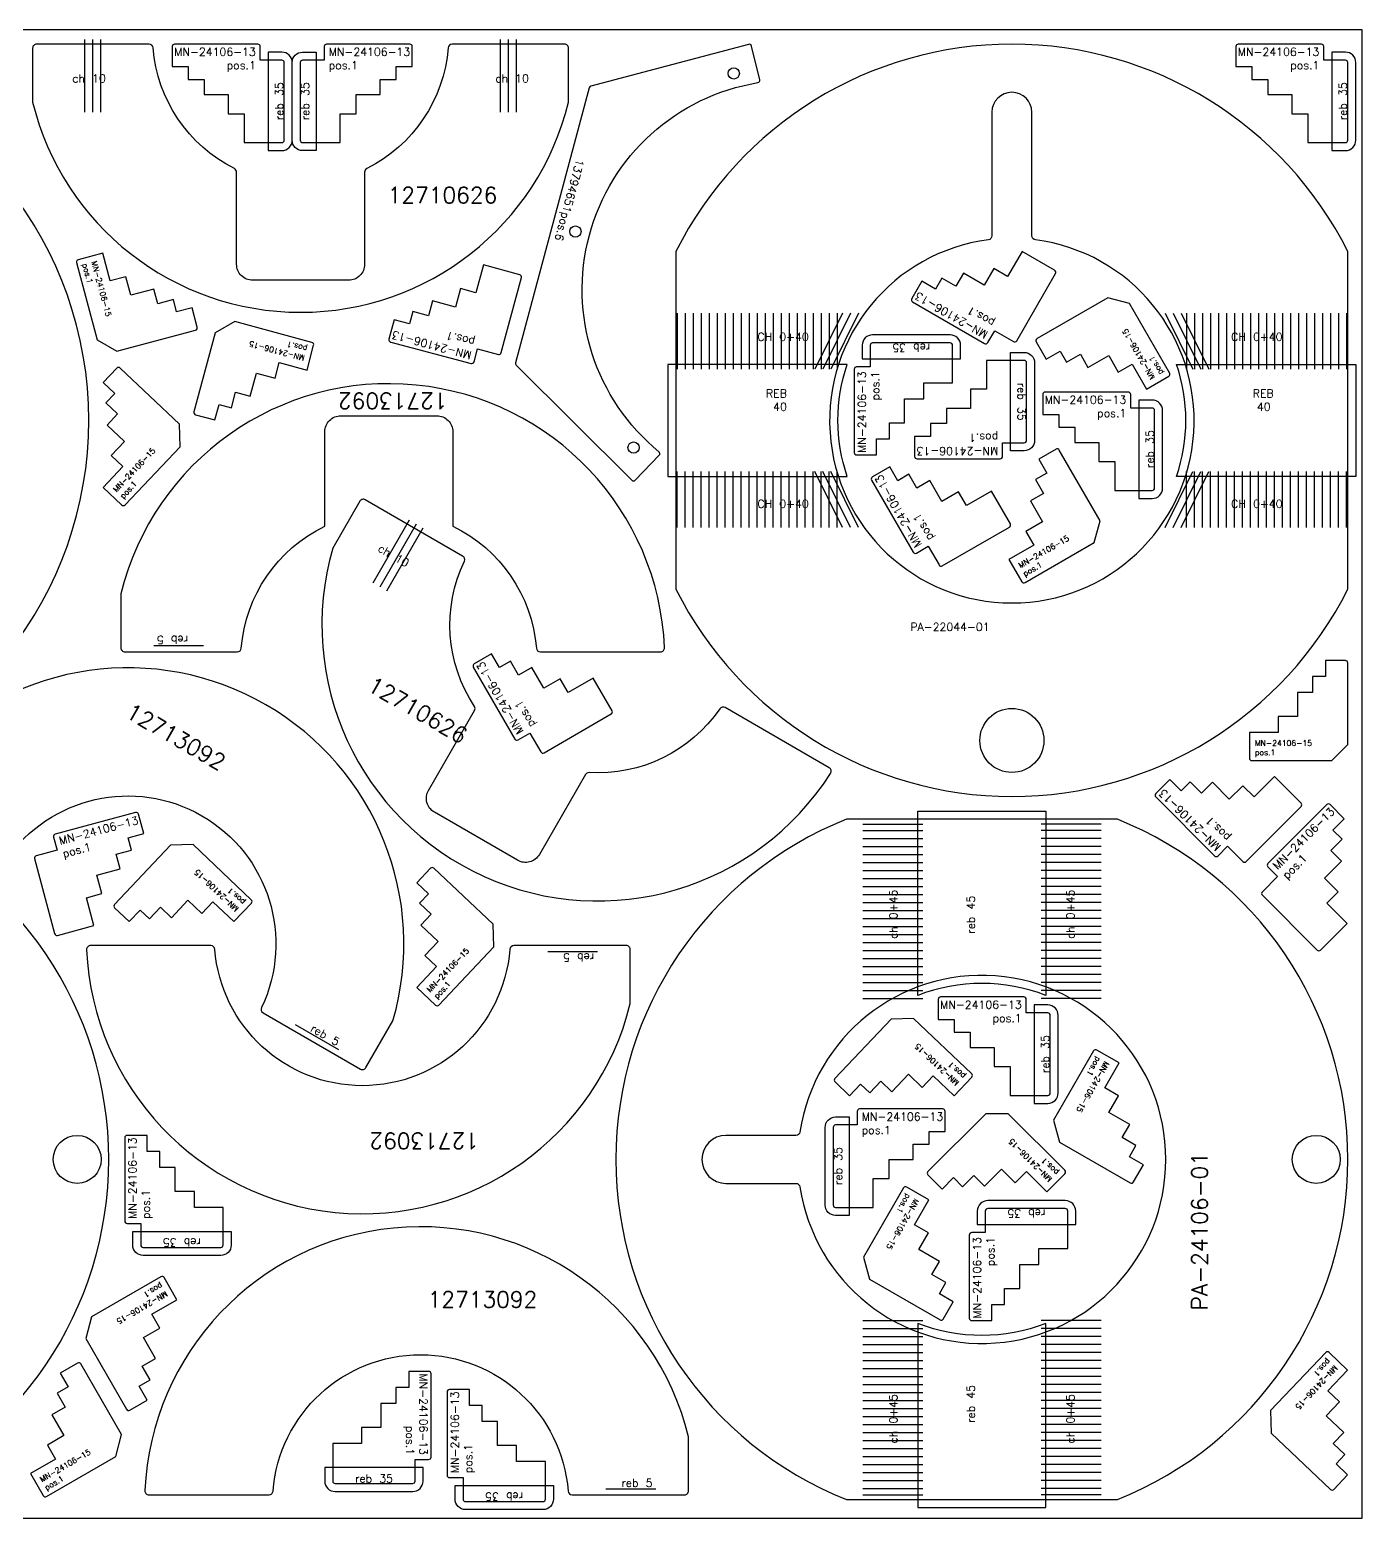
# Model space of a CAD drawing. Header units: millimetres. Extents: x 10500 to 13000, y -105 to 1860.
# Drawn here: x 11334 to 13000, y 0 to 1860 of the extents above; entities that cross this region are included whole.
import ezdxf

# ---------------------------------------------------------------- set-up
doc = ezdxf.new("R2010")
doc.units = ezdxf.units.MM
for name, color, linetype in [('12710626', 7, 'Continuous'), ('13794651', 7, 'Continuous'), ('Chanfro', 7, 'Continuous'), ('Des.', 7, 'Continuous'), ('Mn-24106-13', 7, 'Continuous'), ('MN-24106-15', 7, 'Continuous'), ('PA-22044-01', 7, 'Continuous'), ('PA-24106-01', 7, 'Continuous'), ('Rebaixo', 7, 'Continuous'), ('sheet', 24, 'Continuous'), ('Texto', 7, 'Continuous')]:
    doc.layers.add(name, color=color, linetype=linetype)
doc.styles.get("Standard").update_dxf_attribs({"font": 'txt.shx'})

msp = doc.modelspace()

# ---------------------------------------------------------------- linework, layer by layer
at = {"layer": '12710626', "color": 2}
for points in [[(12007.8, 1769.5), (12007.8, 1837, 0.414214), (12002.8, 1842), (11862.2, 1842, 0.391251), (11857.2, 1837.4, -0.262797), (11755.6, 1686.5, 0.284032), (11752.8, 1682.1), (11752.8, 1567, -0.414214), (11732.8, 1547), (11612.8, 1547, -0.414214), (11592.8, 1567), (11592.8, 1682.1, 0.284032), (11590, 1686.5, -0.262797), (11488.4, 1837.4, 0.391251), (11483.4, 1842), (11342.8, 1842, 0.414214), (11337.8, 1837), (11337.8, 1769.5, 0.783695)], [(11832.7, 909.5), (11890.2, 1009.2, 0.284032), (11890.1, 1014.5, -0.262797), (11877.5, 1195.9, 0.391251), (11875.4, 1202.4), (11753.7, 1272.7, 0.414214), (11746.9, 1270.9), (11713.1, 1212.4, 0.866553), (12335.3, 930.8, 0.427199), (12333.6, 937.9), (12203.5, 1013, 0.391251), (12196.9, 1011.5, -0.262797), (12033.4, 931.7, 0.284032), (12028.8, 929.2), (11971.3, 829.5, -0.414214), (11943.9, 822.2), (11840, 882.2, -0.414214)]]:
    msp.add_lwpolyline(points, format="xyb", close=True, dxfattribs=at)
at = {"layer": '13794651', "color": 2}
msp.add_lwpolyline([(12232.7, 1841.8), (12035.6, 1789.5, 0.268506), (12033.4, 1787.3), (11941.4, 1443.9, 0.268506), (11942.2, 1441), (12086.7, 1297.1, 0.418745), (12091, 1297.1), (12121.1, 1328.3, 0.438316), (12120.8, 1332.7, -0.645425), (12244.4, 1793.9, 0.438316), (12246.8, 1797.6), (12236.4, 1839.7, 0.418745)], format="xyb", close=True, dxfattribs=at)
for centre in [(12214.3, 1805.4), (12016.4, 1607.9), (12089, 1337.9)]:
    msp.add_circle(centre, 7, dxfattribs=at)
at = {"layer": 'Chanfro', "color": 2}
for p, q in [((11403.1, 1757), (11403.1, 1848)), ((11413.1, 1757), (11413.1, 1848)), ((11423.1, 1757), (11423.1, 1848)), ((11922.5, 1757), (11922.5, 1848)), ((11932.5, 1757), (11932.5, 1848)), ((11942.5, 1757), (11942.5, 1848)), ((11763.4, 1168.9), (11808.9, 1247.7)), ((11772.1, 1163.9), (11817.6, 1242.7)), ((11780.7, 1158.9), (11826.2, 1237.7))]:
    msp.add_line(p, q, dxfattribs=at)
at = {"layer": 'Chanfro', "color": 1}
for p, q in [((12143.7, 1505.9), (12143.7, 1435.9)), ((12153.7, 1505.9), (12153.7, 1435.9)), ((12163.7, 1505.9), (12163.7, 1435.9)), ((12173.7, 1505.9), (12173.7, 1435.9)), ((12183.7, 1505.9), (12183.7, 1435.9)), ((12193.7, 1505.9), (12193.7, 1435.9)), ((12203.7, 1505.9), (12203.7, 1435.9)), ((12213.7, 1505.9), (12213.7, 1435.9)), ((12223.7, 1505.9), (12223.7, 1435.9)), ((12233.7, 1505.9), (12233.7, 1435.9)), ((12243.7, 1505.9), (12243.7, 1435.9)), ((12253.7, 1505.9), (12253.7, 1435.9)), ((12263.7, 1505.9), (12263.7, 1435.9)), ((12273.7, 1505.9), (12273.7, 1435.9)), ((12283.7, 1505.9), (12283.7, 1435.9)), ((12293.7, 1505.9), (12293.7, 1435.9)), ((12303.7, 1505.9), (12303.7, 1435.9)), ((12313.7, 1505.9), (12313.7, 1435.9)), ((12350.2, 1505.9), (12315.8, 1435.9)), ((12323.7, 1505.9), (12323.7, 1435.9)), ((12360.2, 1505.9), (12325.8, 1435.9)), ((12333.7, 1505.9), (12333.7, 1435.9)), ((12370.2, 1505.9), (12335.8, 1435.9)), ((12343.7, 1505.9), (12343.7, 1435.9)), ((12753.8, 1505.9), (12788.2, 1435.9)), ((12763.8, 1505.9), (12798.2, 1435.9)), ((12773.8, 1505.9), (12808.2, 1435.9)), ((12780.3, 1505.9), (12780.3, 1435.9)), ((12790.3, 1505.9), (12790.3, 1435.9)), ((12800.3, 1505.9), (12800.3, 1435.9)), ((12810.3, 1505.9), (12810.3, 1435.9)), ((12820.3, 1505.9), (12820.3, 1435.9)), ((12830.3, 1505.9), (12830.3, 1435.9)), ((12840.3, 1505.9), (12840.3, 1435.9)), ((12850.3, 1505.9), (12850.3, 1435.9)), ((12860.3, 1505.9), (12860.3, 1435.9)), ((12870.3, 1505.9), (12870.3, 1435.9)), ((12880.3, 1505.9), (12880.3, 1435.9)), ((12890.3, 1505.9), (12890.3, 1435.9)), ((12900.3, 1505.9), (12900.3, 1435.9)), ((12910.3, 1505.9), (12910.3, 1435.9)), ((12920.3, 1505.9), (12920.3, 1435.9)), ((12930.3, 1505.9), (12930.3, 1435.9)), ((12940.3, 1505.9), (12940.3, 1435.9)), ((12950.3, 1505.9), (12950.3, 1435.9)), ((12960.3, 1505.9), (12960.3, 1435.9)), ((12970.3, 1505.9), (12970.3, 1435.9)), ((12980.3, 1505.9), (12980.3, 1435.9)), ((12143.7, 1237.9), (12143.7, 1307.9)), ((12153.7, 1237.9), (12153.7, 1307.9)), ((12163.7, 1237.9), (12163.7, 1307.9)), ((12173.7, 1237.9), (12173.7, 1307.9)), ((12183.7, 1237.9), (12183.7, 1307.9)), ((12193.7, 1237.9), (12193.7, 1307.9)), ((12203.7, 1237.9), (12203.7, 1307.9)), ((12213.7, 1237.9), (12213.7, 1307.9)), ((12223.7, 1237.9), (12223.7, 1307.9)), ((12233.7, 1237.9), (12233.7, 1307.9)), ((12243.7, 1237.9), (12243.7, 1307.9)), ((12253.7, 1237.9), (12253.7, 1307.9)), ((12263.7, 1237.9), (12263.7, 1307.9)), ((12273.7, 1237.9), (12273.7, 1307.9)), ((12283.7, 1237.9), (12283.7, 1307.9)), ((12293.7, 1237.9), (12293.7, 1307.9)), ((12303.7, 1237.9), (12303.7, 1307.9)), ((12313.7, 1237.9), (12313.7, 1307.9)), ((12350.2, 1237.9), (12315.8, 1307.9)), ((12323.7, 1237.9), (12323.7, 1307.9)), ((12360.2, 1237.9), (12325.8, 1307.9)), ((12333.7, 1237.9), (12333.7, 1307.9)), ((12370.2, 1237.9), (12335.8, 1307.9)), ((12343.7, 1237.9), (12343.7, 1307.9)), ((12753.8, 1237.9), (12788.2, 1307.9)), ((12763.8, 1237.9), (12798.2, 1307.9)), ((12773.8, 1237.9), (12808.2, 1307.9)), ((12780.3, 1237.9), (12780.3, 1307.9)), ((12790.3, 1237.9), (12790.3, 1307.9)), ((12800.3, 1237.9), (12800.3, 1307.9)), ((12810.3, 1237.9), (12810.3, 1307.9)), ((12820.3, 1237.9), (12820.3, 1307.9)), ((12830.3, 1237.9), (12830.3, 1307.9)), ((12840.3, 1237.9), (12840.3, 1307.9)), ((12850.3, 1237.9), (12850.3, 1307.9)), ((12860.3, 1237.9), (12860.3, 1307.9)), ((12870.3, 1237.9), (12870.3, 1307.9)), ((12880.3, 1237.9), (12880.3, 1307.9)), ((12890.3, 1237.9), (12890.3, 1307.9)), ((12900.3, 1237.9), (12900.3, 1307.9)), ((12910.3, 1237.9), (12910.3, 1307.9)), ((12920.3, 1237.9), (12920.3, 1307.9)), ((12930.3, 1237.9), (12930.3, 1307.9)), ((12940.3, 1237.9), (12940.3, 1307.9)), ((12950.3, 1237.9), (12950.3, 1307.9)), ((12960.3, 1237.9), (12960.3, 1307.9)), ((12970.3, 1237.9), (12970.3, 1307.9)), ((12980.3, 1237.9), (12980.3, 1307.9))]:
    msp.add_line(p, q, dxfattribs=at)
at = {"layer": 'Chanfro', "color": 3}
for p, q in [((12375.5, 867.4), (12450.5, 867.4)), ((12375.5, 859.6), (12450.5, 859.6)), ((12673.5, 867.4), (12598.5, 867.4)), ((12673.5, 859.6), (12598.5, 859.6)), ((12375.5, 849.6), (12450.5, 849.6)), ((12375.5, 839.6), (12450.5, 839.6)), ((12673.5, 849.6), (12598.5, 849.6)), ((12673.5, 839.6), (12598.5, 839.6)), ((12375.5, 829.6), (12450.5, 829.6)), ((12375.5, 819.6), (12450.5, 819.6)), ((12673.5, 829.6), (12598.5, 829.6)), ((12673.5, 819.6), (12598.5, 819.6)), ((12375.5, 809.6), (12450.5, 809.6)), ((12673.5, 809.6), (12598.5, 809.6)), ((12375.5, 799.6), (12450.5, 799.6)), ((12375.5, 789.6), (12450.5, 789.6)), ((12673.5, 799.6), (12598.5, 799.6)), ((12673.5, 789.6), (12598.5, 789.6)), ((12375.5, 779.6), (12450.5, 779.6)), ((12375.5, 769.6), (12450.5, 769.6)), ((12673.5, 779.6), (12598.5, 779.6)), ((12673.5, 769.6), (12598.5, 769.6)), ((12375.5, 759.6), (12450.5, 759.6)), ((12375.5, 749.6), (12450.5, 749.6)), ((12673.5, 759.6), (12598.5, 759.6)), ((12673.5, 749.6), (12598.5, 749.6)), ((12375.5, 739.6), (12450.5, 739.6)), ((12375.5, 729.6), (12450.5, 729.6)), ((12673.5, 739.6), (12598.5, 739.6)), ((12673.5, 729.6), (12598.5, 729.6)), ((12375.5, 719.6), (12450.5, 719.6)), ((12375.5, 709.6), (12450.5, 709.6)), ((12673.5, 719.6), (12598.5, 719.6)), ((12673.5, 709.6), (12598.5, 709.6)), ((12375.5, 699.6), (12450.5, 699.6)), ((12375.5, 689.6), (12450.5, 689.6)), ((12673.5, 699.6), (12598.5, 699.6)), ((12673.5, 689.6), (12598.5, 689.6)), ((12375.5, 679.6), (12450.5, 679.6)), ((12673.5, 679.6), (12598.5, 679.6)), ((12375.5, 669.6), (12450.5, 669.6)), ((12375.5, 659.6), (12450.5, 659.6)), ((12673.5, 669.6), (12598.5, 669.6)), ((12673.5, 659.6), (12598.5, 659.6)), ((12375.5, 649.6), (12450.5, 649.6)), ((12673.5, 649.6), (12598.5, 649.6)), ((12375.5, 247.2), (12450.5, 247.2)), ((12673.5, 247.2), (12598.5, 247.2)), ((12375.5, 237.2), (12450.5, 237.2)), ((12375.5, 227.2), (12450.5, 227.2)), ((12673.5, 237.2), (12598.5, 237.2)), ((12673.5, 227.2), (12598.5, 227.2)), ((12375.5, 217.2), (12450.5, 217.2)), ((12375.5, 207.2), (12450.5, 207.2)), ((12673.5, 217.2), (12598.5, 217.2)), ((12673.5, 207.2), (12598.5, 207.2)), ((12375.5, 197.2), (12450.5, 197.2)), ((12375.5, 187.2), (12450.5, 187.2)), ((12673.5, 197.2), (12598.5, 197.2)), ((12673.5, 187.2), (12598.5, 187.2)), ((12375.5, 177.2), (12450.5, 177.2)), ((12673.5, 177.2), (12598.5, 177.2)), ((12375.5, 167.2), (12450.5, 167.2)), ((12375.5, 157.2), (12450.5, 157.2)), ((12673.5, 167.2), (12598.5, 167.2)), ((12673.5, 157.2), (12598.5, 157.2)), ((12375.5, 147.2), (12450.5, 147.2)), ((12375.5, 137.2), (12450.5, 137.2)), ((12673.5, 147.2), (12598.5, 147.2)), ((12673.5, 137.2), (12598.5, 137.2)), ((12375.5, 127.2), (12450.5, 127.2)), ((12375.5, 117.2), (12450.5, 117.2)), ((12673.5, 127.2), (12598.5, 127.2)), ((12673.5, 117.2), (12598.5, 117.2)), ((12375.5, 107.2), (12450.5, 107.2)), ((12375.5, 97.2), (12450.5, 97.2)), ((12673.5, 107.2), (12598.5, 107.2)), ((12673.5, 97.2), (12598.5, 97.2)), ((12375.5, 87.2), (12450.5, 87.2)), ((12375.5, 77.2), (12450.5, 77.2)), ((12673.5, 87.2), (12598.5, 87.2)), ((12673.5, 77.2), (12598.5, 77.2)), ((12375.5, 67.2), (12450.5, 67.2)), ((12375.5, 57.2), (12450.5, 57.2)), ((12673.5, 67.2), (12598.5, 67.2)), ((12673.5, 57.2), (12598.5, 57.2)), ((12375.5, 47.2), (12450.5, 47.2)), ((12673.5, 47.2), (12598.5, 47.2)), ((12375.5, 37.2), (12450.5, 37.2)), ((12375.5, 29.4), (12450.5, 29.4)), ((12673.5, 37.2), (12598.5, 37.2)), ((12673.5, 29.4), (12598.5, 29.4))]:
    msp.add_line(p, q, dxfattribs=at)
at = {"layer": 'Des.', "color": 2}
for points in [[(11723.1, 1377.7), (11843.1, 1377.7, -0.414214), (11863.1, 1357.7), (11863.1, 1239.5, -0.267247), (11967.5, 1087.3, 0.391251), (11972.5, 1082.7), (12122.8, 1082.7, 0.427199), (12127.8, 1087.9, 0.866553), (11448.1, 1155.2), (11448.1, 1087.7, 0.414214), (11453.1, 1082.7), (11593.7, 1082.7, 0.391251), (11598.7, 1087.3, -0.267247), (11703.1, 1239.5), (11703.1, 1357.7, -0.414214)], [(11208, 956.6), (11174.3, 898.1, 0.414214), (11176.1, 891.3), (11297.9, 821, 0.391251), (11304.5, 822.5, -0.923936), (11623.9, 638.1, 0.391251), (11625.9, 631.6), (11747.7, 561.3, 0.414214), (11754.5, 563.1), (11788.3, 621.6, 0.783695)], [(11410.3, 715.6, 0.427199), (11405.3, 710.3, 0.866553), (12085, 643.1), (12085, 710.6, 0.414214), (12080, 715.6), (11939.4, 715.6, 0.391251), (11934.4, 710.9, -0.923936), (11565.6, 710.9, 0.391251), (11560.6, 715.6)], [(11483.1, 29.3), (11633.4, 29.3, 0.391251), (11638.3, 33.9, -0.923936), (12007.2, 33.9, 0.391251), (12012.2, 29.3), (12152.8, 29.3, 0.414214), (12157.8, 34.3), (12157.8, 101.7, 0.866553), (11478.1, 34.5, 0.427199)]]:
    msp.add_lwpolyline(points, format="xyb", close=True, dxfattribs=at)
at = {"layer": 'Mn-24106-13', "color": 4}
for points in [[(11512.3, 1839), (11512.3, 1814), (11532.3, 1814), (11532.3, 1798), (11552.3, 1798), (11552.3, 1779), (11582.3, 1779), (11582.3, 1755), (11602.3, 1755), (11602.3, 1719), (11649.3, 1719, 0.414214), (11652.3, 1722), (11652.3, 1819, 0.414214), (11649.3, 1822), (11622.3, 1822), (11622.3, 1839, 0.414214), (11619.3, 1842), (11515.3, 1842, 0.414214)], [(12842, 1839), (12842, 1814), (12862, 1814), (12862, 1798), (12882, 1798), (12882, 1779), (12912, 1779), (12912, 1755), (12932, 1755), (12932, 1719), (12979, 1719, 0.414214), (12982, 1722), (12982, 1819, 0.414214), (12979, 1822), (12952, 1822), (12952, 1839, 0.414214), (12949, 1842), (12845, 1842, 0.414214)], [(12367.9, 1328.7), (12392.9, 1328.7), (12392.9, 1348.7), (12408.9, 1348.7), (12408.9, 1368.7), (12427.9, 1368.7), (12427.9, 1398.7), (12451.9, 1398.7), (12451.9, 1418.7), (12487.9, 1418.7), (12487.9, 1465.7, 0.414214), (12484.9, 1468.7), (12387.9, 1468.7, 0.414214), (12384.9, 1465.7), (12384.9, 1438.7), (12367.9, 1438.7, 0.414214), (12364.9, 1435.7), (12364.9, 1331.7, 0.414214)], [(12600.5, 1404.3), (12600.5, 1379.3), (12620.5, 1379.3), (12620.5, 1363.3), (12640.5, 1363.3), (12640.5, 1344.3), (12670.5, 1344.3), (12670.5, 1320.3), (12690.5, 1320.3), (12690.5, 1284.3), (12737.5, 1284.3, 0.414214), (12740.5, 1287.3), (12740.5, 1384.3, 0.414214), (12737.5, 1387.3), (12710.5, 1387.3), (12710.5, 1404.3, 0.414214), (12707.5, 1407.3), (12603.5, 1407.3, 0.414214)], [(12469.9, 648.4), (12469.9, 623.4), (12489.9, 623.4), (12489.9, 607.4), (12509.9, 607.4), (12509.9, 588.4), (12539.9, 588.4), (12539.9, 564.4), (12559.9, 564.4), (12559.9, 528.4), (12606.9, 528.4, 0.414214), (12609.9, 531.4), (12609.9, 628.4, 0.414214), (12606.9, 631.4), (12579.9, 631.4), (12579.9, 648.4, 0.414214), (12576.9, 651.4), (12472.9, 651.4, 0.414214)], [(12511.8, 246.9), (12536.8, 246.9), (12536.8, 266.9), (12552.8, 266.9), (12552.8, 286.9), (12571.8, 286.9), (12571.8, 316.9), (12595.8, 316.9), (12595.8, 336.9), (12631.8, 336.9), (12631.8, 383.9, 0.414214), (12628.8, 386.9), (12531.8, 386.9, 0.414214), (12528.8, 383.9), (12528.8, 356.9), (12511.8, 356.9, 0.414214), (12508.8, 353.9), (12508.8, 249.9, 0.414214)], [(11832.9, 183.4), (11807.9, 183.4), (11807.9, 163.4), (11791.9, 163.4), (11791.9, 143.4), (11772.9, 143.4), (11772.9, 113.4), (11748.9, 113.4), (11748.9, 93.4), (11712.9, 93.4), (11712.9, 46.4, 0.414214), (11715.9, 43.4), (11812.9, 43.4, 0.414214), (11815.9, 46.4), (11815.9, 73.4), (11832.9, 73.4, 0.414214), (11835.9, 76.4), (11835.9, 180.4, 0.414214)]]:
    msp.add_lwpolyline(points, format="xyb", close=True, dxfattribs=at)
at = {"layer": 'Mn-24106-13', "color": 6}
for points in [[(11812.3, 1839, 0.414214), (11809.3, 1842), (11705.3, 1842, 0.414214), (11702.3, 1839), (11702.3, 1822), (11675.3, 1822, 0.414214), (11672.3, 1819), (11672.3, 1722, 0.414214), (11675.3, 1719), (11722.3, 1719), (11722.3, 1755), (11742.3, 1755), (11742.3, 1779), (11772.3, 1779), (11772.3, 1798), (11792.3, 1798), (11792.3, 1814), (11812.3, 1814)], [(12440.4, 1326.9, 0.414214), (12443.4, 1323.9), (12547.4, 1323.9, 0.414214), (12550.4, 1326.9), (12550.4, 1343.9), (12577.4, 1343.9, 0.414214), (12580.4, 1346.9), (12580.4, 1443.9, 0.414214), (12577.4, 1446.9), (12530.4, 1446.9), (12530.4, 1410.9), (12510.4, 1410.9), (12510.4, 1386.9), (12480.4, 1386.9), (12480.4, 1367.9), (12460.4, 1367.9), (12460.4, 1351.9), (12440.4, 1351.9)], [(12478.6, 508.4, 0.414214), (12475.6, 511.4), (12371.6, 511.4, 0.414214), (12368.6, 508.4), (12368.6, 491.4), (12341.6, 491.4, 0.414214), (12338.6, 488.4), (12338.6, 391.4, 0.414214), (12341.6, 388.4), (12388.6, 388.4), (12388.6, 424.4), (12408.6, 424.4), (12408.6, 448.4), (12438.6, 448.4), (12438.6, 467.4), (12458.6, 467.4), (12458.6, 483.4), (12478.6, 483.4)], [(11456, 478.4, 0.414214), (11453, 475.4), (11453, 371.4, 0.414214), (11456, 368.4), (11473, 368.4), (11473, 341.4, 0.414214), (11476, 338.4), (11573, 338.4, 0.414214), (11576, 341.4), (11576, 388.4), (11540, 388.4), (11540, 408.4), (11516, 408.4), (11516, 438.4), (11497, 438.4), (11497, 458.4), (11481, 458.4), (11481, 478.4)], [(11858.9, 160.8, 0.414214), (11855.9, 157.8), (11855.9, 53.8, 0.414214), (11858.9, 50.8), (11875.9, 50.8), (11875.9, 23.8, 0.414214), (11878.9, 20.8), (11975.9, 20.8, 0.414214), (11978.9, 23.8), (11978.9, 70.8), (11942.9, 70.8), (11942.9, 90.8), (11918.9, 90.8), (11918.9, 120.8), (11899.9, 120.8), (11899.9, 140.8), (11883.9, 140.8), (11883.9, 160.8)]]:
    msp.add_lwpolyline(points, format="xyb", close=True, dxfattribs=at)
at = {"layer": 'Mn-24106-13', "color": 2}
for points in [[(12436.8, 1524.1, 0.414214), (12437.9, 1520), (12527.9, 1468, 0.414214), (12532, 1469.1), (12540.5, 1483.8), (12563.9, 1470.3, 0.414214), (12568, 1471.4), (12616.5, 1555.4, 0.414214), (12615.4, 1559.5), (12574.7, 1583), (12556.7, 1551.8), (12539.4, 1561.8), (12527.4, 1541), (12501.4, 1556), (12491.9, 1539.6), (12474.6, 1549.6), (12466.6, 1535.7), (12449.3, 1545.7)], [(11783.3, 1473.5, 0.414214), (11785.4, 1469.8), (11885.9, 1442.9, 0.414214), (11889.6, 1445), (11894, 1461.4), (11920, 1454.4, 0.414214), (11923.7, 1456.6), (11948.8, 1550.3, 0.414214), (11946.7, 1553.9), (11901.3, 1566.1), (11892, 1531.3), (11872.7, 1536.5), (11866.4, 1513.3), (11837.5, 1521.1), (11832.5, 1502.7), (11813.2, 1507.9), (11809.1, 1492.5), (11789.8, 1497.6)], [(12387.7, 1301.4, 0.414214), (12386.6, 1297.3), (12438.6, 1207.2, 0.414214), (12442.7, 1206.1), (12457.4, 1214.6), (12470.9, 1191.2, 0.414214), (12475, 1190.1), (12559, 1238.6, 0.414214), (12560.1, 1242.7), (12536.6, 1283.4), (12505.4, 1265.4), (12495.4, 1282.7), (12474.6, 1270.7), (12459.6, 1296.7), (12443.2, 1287.2), (12433.2, 1304.5), (12419.3, 1296.5), (12409.3, 1313.9)], [(11889.8, 1067.8, 0.414214), (11888.7, 1063.7), (11940.7, 973.6, 0.414214), (11944.8, 972.5), (11959.5, 981), (11973, 957.6, 0.414214), (11977.1, 956.5), (12061.1, 1005, 0.414214), (12062.2, 1009.1), (12038.7, 1049.8), (12007.5, 1031.8), (11997.5, 1049.1), (11976.8, 1037.1), (11961.8, 1063.1), (11945.3, 1053.6), (11935.3, 1070.9), (11921.4, 1062.9), (11911.4, 1080.3)], [(12741.9, 905.5, 0.414214), (12741.9, 901.3), (12815.4, 827.7, 0.414214), (12819.7, 827.7), (12831.7, 839.7), (12850.8, 820.6, 0.414214), (12855, 820.6), (12923.6, 889.2, 0.414214), (12923.6, 893.5), (12890.4, 926.7), (12864.9, 901.3), (12850.8, 915.4), (12833.8, 898.4), (12812.6, 919.6), (12799.2, 906.2), (12785, 920.3), (12773.7, 909), (12759.6, 923.2)], [(11470.3, 879.7, 0.414214), (11466.6, 881.8), (11366.1, 854.9, 0.414214), (11364, 851.2), (11368.4, 834.8), (11342.3, 827.8, 0.414214), (11340.2, 824.2), (11365.3, 730.5, 0.414214), (11369, 728.3), (11414.4, 740.5), (11405.1, 775.3), (11424.4, 780.5), (11418.2, 803.6), (11447.1, 811.4), (11442.2, 829.7), (11461.5, 834.9), (11457.4, 850.4), (11476.7, 855.6)], [(12959.9, 891.8, 0.414214), (12955.7, 891.8), (12882.1, 818.2, 0.414214), (12882.1, 814), (12894.2, 802), (12875.1, 782.9, 0.414214), (12875.1, 778.6), (12943.6, 710, 0.414214), (12947.9, 710), (12981.1, 743.3), (12955.7, 768.7), (12969.8, 782.9), (12952.8, 799.8), (12974.1, 821.1), (12960.6, 834.5), (12974.8, 848.6), (12963.4, 859.9), (12977.6, 874.1)]]:
    msp.add_lwpolyline(points, format="xyb", close=True, dxfattribs=at)
at = {"layer": 'MN-24106-15', "color": 2}
for points in [[(11418.5, 1472.5), (11442.9, 1458.3), (11541.5, 1484.7, 0.414214), (11543.6, 1488.4), (11537.1, 1512.5), (11517.8, 1507.4), (11513.7, 1522.8), (11494.3, 1517.6), (11489.4, 1536), (11460.4, 1528.2), (11454.2, 1551.4), (11434.9, 1546.2), (11425.6, 1581), (11394.7, 1572.7, 0.414214), (11392.6, 1569.1)], [(12709.2, 1517.8), (12681.8, 1525.1), (12593.5, 1474.1, 0.414214), (12592.4, 1470), (12604.9, 1448.3), (12622.2, 1458.3), (12630.2, 1444.5), (12647.6, 1454.5), (12657.1, 1438), (12683, 1453), (12695, 1432.3), (12712.4, 1442.3), (12730.4, 1411.1), (12758.1, 1427.1, 0.414214), (12759.2, 1431.2)], [(11590.4, 1495.3), (11565.9, 1481.1), (11539.5, 1382.6, 0.414214), (11541.6, 1378.9), (11565.7, 1372.5), (11570.9, 1391.8), (11586.4, 1387.6), (11591.6, 1407), (11609.9, 1402), (11617.7, 1431), (11640.9, 1424.8), (11646, 1444.1), (11680.8, 1434.8), (11689.1, 1465.7, 0.414214), (11687, 1469.4)], [(11522.1, 1338.9), (11521.4, 1367.2), (11447.3, 1437.3, 0.414214), (11443.1, 1437.2), (11425.9, 1419.1), (11440.4, 1405.3), (11429.4, 1393.7), (11443.9, 1379.9), (11430.9, 1366.1), (11452.6, 1345.5), (11436.1, 1328.1), (11450.7, 1314.3), (11425.9, 1288.2), (11449.1, 1266.2, 0.414214), (11453.4, 1266.3)], [(12665, 1219.1), (12672.3, 1246.4), (12621.3, 1334.8, 0.414214), (12617.2, 1335.9), (12595.6, 1323.4), (12605.6, 1306), (12591.7, 1298), (12601.7, 1280.7), (12585.3, 1271.2), (12600.3, 1245.2), (12579.5, 1233.2), (12589.5, 1215.9), (12558.3, 1197.9), (12574.3, 1170.2, 0.414214), (12578.4, 1169.1)], [(12961.9, 946.8), (12981.9, 966.8), (12981.9, 1068.8, 0.414214), (12978.9, 1071.8), (12953.9, 1071.8), (12953.9, 1051.8), (12937.9, 1051.8), (12937.9, 1031.8), (12918.9, 1031.8), (12918.9, 1001.8), (12894.9, 1001.8), (12894.9, 981.8), (12858.9, 981.8), (12858.9, 949.8, 0.414214), (12861.9, 946.8)], [(11538.6, 841.7), (11510.3, 841), (11440.2, 766.9, 0.414214), (11440.3, 762.7), (11458.4, 745.5), (11472.2, 760), (11483.8, 749), (11497.6, 763.5), (11511.4, 750.4), (11532, 772.2), (11549.4, 755.7), (11563.2, 770.2), (11589.3, 745.5), (11611.3, 768.7, 0.414214), (11611.2, 772.9)], [(11914.3, 713.9), (11913.6, 742.2), (11839.5, 812.3, 0.414214), (11835.3, 812.2), (11818.1, 794), (11832.6, 780.3), (11821.6, 768.7), (11836.1, 754.9), (11823, 741.1), (11844.8, 720.5), (11828.3, 703.1), (11842.8, 689.3), (11818.1, 663.2), (11841.3, 641.2, 0.414214), (11845.6, 641.3)], [(12439.2, 624.3), (12411, 623.5), (12340.8, 549.5, 0.414214), (12340.9, 545.2), (12359.1, 528), (12372.8, 542.5), (12384.4, 531.5), (12398.2, 546.1), (12412, 533), (12432.6, 554.8), (12450, 538.3), (12463.8, 552.8), (12489.9, 528), (12511.9, 551.3, 0.414214), (12511.8, 555.5)], [(12614.2, 497.4), (12621.5, 470.1), (12709.9, 419.1, 0.414214), (12714, 420.2), (12726.5, 441.8), (12709.1, 451.8), (12717.1, 465.7), (12699.8, 475.7), (12709.3, 492.1), (12683.3, 507.1), (12695.3, 527.9), (12678, 537.9), (12696, 569.1), (12668.3, 585.1, 0.414214), (12664.2, 584)], [(12557.5, 505.5), (12529.3, 505.5), (12457.1, 433.4, 0.414214), (12457.1, 429.1), (12474.8, 411.4), (12489, 425.6), (12500.3, 414.3), (12514.4, 428.4), (12527.8, 415), (12549.1, 436.2), (12566, 419.2), (12580.2, 433.4), (12605.6, 407.9), (12628.3, 430.5, 0.414214), (12628.3, 434.8)], [(12376.5, 326.2), (12383.8, 298.8), (12472.2, 247.8, 0.414214), (12476.2, 248.9), (12488.7, 270.6), (12471.4, 280.6), (12479.4, 294.4), (12462.1, 304.4), (12471.6, 320.9), (12445.6, 335.9), (12457.6, 356.7), (12440.3, 366.7), (12458.3, 397.9), (12430.6, 413.9, 0.414214), (12426.5, 412.8)], [(11411.5, 251.8), (11404.2, 224.5), (11455.2, 136.1, 0.414214), (11459.3, 135), (11480.9, 147.5), (11470.9, 164.9), (11484.8, 172.9), (11474.8, 190.2), (11491.2, 199.7), (11476.2, 225.7), (11497, 237.7), (11487, 255), (11518.2, 273), (11502.2, 300.7, 0.414214), (11498.1, 301.8)], [(12885.5, 134.5), (12886.3, 106.2), (12960.3, 36, 0.414214), (12964.5, 36.1), (12981.7, 54.3), (12967.2, 68.1), (12978.2, 79.7), (12963.7, 93.4), (12976.8, 107.2), (12955, 127.8), (12971.5, 145.3), (12957, 159), (12981.7, 185.2), (12958.5, 207.2, 0.414214), (12954.3, 207.1)], [(11441.8, 77.2), (11449.1, 104.5), (11398.1, 192.8, 0.414214), (11394, 193.9), (11372.4, 181.4), (11382.4, 164.1), (11368.5, 156.1), (11378.5, 138.8), (11362, 129.3), (11377, 103.3), (11356.3, 91.3), (11366.3, 74), (11335.1, 56), (11351.1, 28.3, 0.414214), (11355.2, 27.2)]]:
    msp.add_lwpolyline(points, format="xyb", close=True, dxfattribs=at)
at = {"layer": 'PA-22044-01', "color": 1}
for points in [[(10518, 1161, 4.219005), (10518, 1582.9)], [(12142, 1161, 0.616785), (12982, 1161), (12982, 1582.9, 0.616785), (12142, 1582.9)], [(12591.4, 1597.5, -0.376803), (12587, 1602.5), (12587, 1756.9, 0.999995), (12537, 1756.9), (12537, 1602.5, -0.376803), (12532.6, 1597.5, 15.435213)]]:
    msp.add_lwpolyline(points, format="xyb", close=True, dxfattribs=at)
msp.add_circle((12562, 971.9), 40, dxfattribs=at)
at = {"layer": 'PA-24106-01', "color": 3}
for points in [[(10806.1, 23.4), (11144.9, 23.4, 0.677987), (11144.9, 873.4), (10806.1, 873.4, 0.677987)], [(12355.1, 23.4), (12693.9, 23.4, 0.677987), (12693.9, 873.4), (12355.1, 873.4, 0.677987)], [(12297.1, 482.6, -0.371076), (12292.1, 478.4), (12204.5, 478.4, 0.999994), (12204.5, 418.4), (12292.1, 418.4, -0.371076), (12297.1, 414.1, 13.353686)]]:
    msp.add_lwpolyline(points, format="xyb", close=True, dxfattribs=at)
for centre in [(11393.5, 448.4), (12942.5, 448.4)]:
    msp.add_circle(centre, 30, dxfattribs=at)
at = {"layer": 'Rebaixo', "color": 2}
for p, q in [((11551.4, 1090), (11489.2, 1090)), ((11981.7, 708.2), (12043.9, 708.2)), ((11666.2, 616.8), (11720.1, 585.7)), ((12054.5, 36.6), (12116.7, 36.6))]:
    msp.add_line(p, q, dxfattribs=at)
at = {"layer": 'Rebaixo', "color": 4}
for points in [[(11632.3, 1709), (11649.3, 1709, 0.414214), (11662.3, 1722), (11662.3, 1819, 0.414214), (11649.3, 1832), (11632.3, 1832)], [(12962, 1709), (12979, 1709, 0.414214), (12992, 1722), (12992, 1819, 0.414214), (12979, 1832), (12962, 1832)], [(12497.9, 1448.7), (12497.9, 1465.7, 0.414214), (12484.9, 1478.7), (12387.9, 1478.7, 0.414214), (12374.9, 1465.7), (12374.9, 1448.7)], [(12720.5, 1274.3), (12737.5, 1274.3, 0.414214), (12750.5, 1287.3), (12750.5, 1384.3, 0.414214), (12737.5, 1397.3), (12720.5, 1397.3)], [(12589.9, 518.4), (12606.9, 518.4, 0.414214), (12619.9, 531.4), (12619.9, 628.4, 0.414214), (12606.9, 641.4), (12589.9, 641.4)], [(12641.8, 366.9), (12641.8, 383.9, 0.414214), (12628.8, 396.9), (12531.8, 396.9, 0.414214), (12518.8, 383.9), (12518.8, 366.9)], [(11702.9, 63.4), (11702.9, 46.4, 0.414214), (11715.9, 33.4), (11812.9, 33.4, 0.414214), (11825.9, 46.4), (11825.9, 63.4)]]:
    msp.add_lwpolyline(points, format="xyb", close=True, dxfattribs=at)
at = {"layer": 'Rebaixo', "color": 6}
for points in [[(11692.3, 1709), (11675.3, 1709, -0.414214), (11662.3, 1722), (11662.3, 1819, -0.414214), (11675.3, 1832), (11692.3, 1832)], [(12560.4, 1456.9), (12577.4, 1456.9, -0.414214), (12590.4, 1443.9), (12590.4, 1346.9, -0.414214), (12577.4, 1333.9), (12560.4, 1333.9)], [(12358.6, 378.4), (12341.6, 378.4, -0.414214), (12328.6, 391.4), (12328.6, 488.4, -0.414214), (12341.6, 501.4), (12358.6, 501.4)], [(11586, 358.4), (11586, 341.4, -0.414214), (11573, 328.4), (11476, 328.4, -0.414214), (11463, 341.4), (11463, 358.4)], [(11988.9, 40.8), (11988.9, 23.8, -0.414214), (11975.9, 10.8), (11878.9, 10.8, -0.414214), (11865.9, 23.8), (11865.9, 40.8)]]:
    msp.add_lwpolyline(points, format="xyb", close=True, dxfattribs=at)
at = {"layer": 'Rebaixo', "color": 1}
for points in [[(12132, 1301.9), (12356.1, 1301.9, -0.165317), (12356.1, 1441.9), (12132, 1441.9)], [(12992, 1301.9), (12767.9, 1301.9, 0.165317), (12767.9, 1441.9), (12992, 1441.9)]]:
    msp.add_lwpolyline(points, format="xyb", close=True, dxfattribs=at)
at = {"layer": 'Rebaixo', "color": 3}
for points in [[(12604.5, 653.3, 0.188262), (12444.5, 653.3), (12444.5, 883.4), (12604.5, 883.4)], [(12604.5, 243.4, -0.188262), (12444.5, 243.4), (12444.5, 13.4), (12604.5, 13.4)]]:
    msp.add_lwpolyline(points, format="xyb", close=True, dxfattribs=at)
at = {"layer": 'sheet', "color": 7}
msp.add_lwpolyline([(10500, 0), (13000, 0), (13000, 1860), (10500, 1860)], close=True, dxfattribs=at)

# ---------------------------------------------------------------- texts
at = {"layer": 'Chanfro', "color": 2, "char_height": 10, "width": 80.547}
for insert, attachment_point in [((11429.3, 1794.2), 9), ((11916.3, 1794.2), 7)]:
    msp.add_mtext('ch 10', dxfattribs=dict(at, insert=insert, attachment_point=attachment_point))
at = {"layer": 'Chanfro', "color": 1, "char_height": 10}
for s, insert, attachment_point in [('CH 0+40', (12308.1, 1481.3), 3), ('{\\W2.265903; }CH 0+40', (12815.9, 1481.3), 1), ('CH 0+40', (12308.1, 1262.6), 9), ('{\\W2.265903; }CH 0+40', (12815.9, 1262.6), 7)]:
    msp.add_mtext_dynamic_manual_height_columns(s, width=108.651, gutter_width=12.5, heights=[0], dxfattribs=dict(at, insert=insert, attachment_point=attachment_point))
at = {"layer": 'Chanfro', "color": 2, "insert": (11804.7, 1188.1), "char_height": 10, "width": 80.547, "attachment_point": 9, "rotation": 330}
msp.add_mtext('ch 10', dxfattribs=at)
at = {"layer": 'Chanfro', "color": 3, "char_height": 10, "rotation": 90}
for insert, attachment_point in [((12408.8, 723.8), 1), ((12640.2, 723.8), 7), ((12408.8, 93.4), 1), ((12640.2, 93.4), 7)]:
    msp.add_mtext_dynamic_manual_height_columns('ch 0+45', width=90.617, gutter_width=12.5, heights=[0], dxfattribs=dict(at, insert=insert, attachment_point=attachment_point))
at = {"layer": 'Rebaixo', "color": 4, "char_height": 10, "attachment_point": 7}
for insert, rotation in [((11651.2, 1746.9), 90), ((12980.8, 1746.9), 90), ((12460, 1467.6), 180), ((12739.4, 1312.2), 90), ((12608.7, 556.2), 90), ((12603.9, 385.8), 180)]:
    msp.add_mtext_dynamic_manual_height_columns('reb 35', width=70.921, gutter_width=12.5, heights=[0], dxfattribs=dict(at, insert=insert, rotation=rotation))
at = {"layer": 'Rebaixo', "color": 6, "char_height": 10, "attachment_point": 1}
for insert, rotation in [((11673.5, 1746.9), 90), ((12579.2, 1419), 270), ((12339.8, 416.3), 90), ((11548.1, 339.6), 180), ((11951, 22), 180)]:
    msp.add_mtext_dynamic_manual_height_columns('reb 35', width=70.921, gutter_width=12.5, heights=[0], dxfattribs=dict(at, insert=insert, rotation=rotation))
at = {"layer": 'Rebaixo', "color": 1, "char_height": 10}
for s, insert, attachment_point in [('REB\\P40', (12280.7, 1410.6), 3), ('{\\W2.227035; }REB\\P{\\W2.810369; }40', (12843.3, 1410.6), 1)]:
    msp.add_mtext_dynamic_manual_height_columns(s, width=71.207, gutter_width=12.5, heights=[0], dxfattribs=dict(at, insert=insert, attachment_point=attachment_point))
at = {"layer": 'Rebaixo', "color": 2, "char_height": 10, "width": 47.665}
for insert, attachment_point, rotation in [((11532.1, 1102.5), 7, 180), ((12001, 695.8), 3, 180), ((11689.2, 617.9), 1, 330)]:
    msp.add_mtext('reb 5', dxfattribs=dict(at, insert=insert, attachment_point=attachment_point, rotation=rotation))
at = {"layer": 'Rebaixo', "color": 3, "char_height": 10, "rotation": 90}
for insert, attachment_point in [((12505.7, 730.3), 1), ((12505.7, 166.5), 3)]:
    msp.add_mtext_dynamic_manual_height_columns('reb 45', width=107.854, gutter_width=12.5, heights=[0], dxfattribs=dict(at, insert=insert, attachment_point=attachment_point))
at = {"layer": 'Rebaixo', "color": 4, "insert": (11740.8, 44.6), "char_height": 10, "attachment_point": 7}
msp.add_mtext_dynamic_manual_height_columns('reb 35', width=70.921, gutter_width=12.5, heights=[0], dxfattribs=at)
at = {"layer": 'Rebaixo', "color": 2, "insert": (12073.8, 49.1), "char_height": 10, "width": 47.665, "attachment_point": 1}
msp.add_mtext('reb 5', dxfattribs=at)
at = {"layer": 'Texto', "color": 4, "char_height": 10, "width": 98.911, "attachment_point": 3}
for insert in [(11616.8, 1837.4), (12946.4, 1837.4), (12705, 1402.7), (12574.3, 646.7)]:
    msp.add_mtext('MN-24106-13 pos.1', dxfattribs=dict(at, insert=insert))
at = {"layer": 'Texto', "color": 6, "char_height": 10, "width": 98.911, "attachment_point": 1}
for insert in [(11707.9, 1837.4), (12374.2, 506.8)]:
    msp.add_mtext('MN-24106-13 pos.1', dxfattribs=dict(at, insert=insert))
at = {"layer": 'Texto', "color": 2}
for s, insert, char_height, width, attachment_point, rotation in [('{\\W5.21979;  }13794651pos.6', (12027.3, 1696.6), 10, 175.206, 1, 255), ('MN-24106-15 pos.1', (11417.9, 1571.9), 7, 89.838, 1, 285), ('MN-24106-13 pos.1', (12528, 1473.3), 10, 98.911, 1, 150), ('MN-24106-15 pos.1', (11676.7, 1446), 7, 89.838, 1, 165), ('MN-24106-13 pos.1', (11884.6, 1448), 10, 98.911, 1, 165), ('MN-24106-15 pos.1', (12735.4, 1421.9), 7, 89.838, 1, 120), ('12713092', (11719.5, 1386.2), 20, 312.463, 3, 180), ('MN-24106-15 pos.1', (11437.7, 1286.4), 7, 89.838, 1, 46.5481), ('MN-24106-13 pos.1', (12441.3, 1211.7), 10, 98.911, 1, 120), ('MN-24106-15 pos.1', (12569.1, 1192.9), 7, 89.838, 1, 30), ('MN-24106-13 pos.1', (11943.4, 978.1), 10, 98.911, 1, 120), ('12710626', (11764.7, 1052.8), 20, 303.118, 1, 330), ('12713092', (11462.6, 1019.4), 20, 312.463, 1, 330), ('MN-24106-13 pos.1', (12816.9, 832.8), 10, 98.911, 1, 135), ('MN-24106-13 pos.1', (11369.8, 851.1), 10, 98.911, 1, 15), ('MN-24106-13 pos.1', (12887.2, 816.8), 10, 98.911, 1, 45), ('MN-24106-15 pos.1', (11591.1, 757.3), 7, 89.838, 1, 136.5481), ('MN-24106-15 pos.1', (11829.9, 661.4), 7, 89.838, 1, 46.5481), ('MN-24106-15 pos.1', (12491.7, 539.8), 7, 89.838, 1, 136.5481), ('MN-24106-15 pos.1', (12684.1, 568.1), 7, 89.838, 1, 240), ('12713092', (11895.9, 461.4), 20, 312.463, 1, 180), ('MN-24106-15 pos.1', (12607.7, 419.7), 7, 89.838, 1, 135), ('MN-24106-15 pos.1', (12446.4, 396.8), 7, 89.838, 1, 240), ('MN-24106-15 pos.1', (11507.3, 278), 7, 89.838, 1, 210), ('MN-24106-15 pos.1', (12969.9, 186.9), 7, 89.838, 1, 226.5481), ('MN-24106-15 pos.1', (11345.9, 50.9), 7, 89.838, 1, 30)]:
    msp.add_mtext(s, dxfattribs=dict(at, insert=insert, char_height=char_height, width=width, attachment_point=attachment_point, rotation=rotation))
for s, insert, char_height, width, attachment_point in [('12710626', (11781.6, 1663.4), 20, 303.118, 1), ('MN-24106-15 pos.1', (12865.8, 972.1), 7, 89.838, 1), ('12713092', (11968.7, 283.4), 20, 312.463, 3)]:
    msp.add_mtext(s, dxfattribs=dict(at, insert=insert, char_height=char_height, width=width, attachment_point=attachment_point))
at = {"layer": 'Texto', "color": 4, "char_height": 10, "width": 98.911, "attachment_point": 3}
for insert, rotation in [((12369.6, 1433.2), 90), ((12513.4, 351.4), 90), ((11831.3, 79), 270)]:
    msp.add_mtext('MN-24106-13 pos.1', dxfattribs=dict(at, insert=insert, rotation=rotation))
at = {"layer": 'Texto', "color": 6, "char_height": 10, "width": 98.911, "attachment_point": 1}
for insert, rotation in [((12544.9, 1328.5), 180), ((11457.6, 374), 90), ((11860.6, 56.3), 90)]:
    msp.add_mtext('MN-24106-13 pos.1', dxfattribs=dict(at, insert=insert, rotation=rotation))
at = {"layer": 'Texto', "color": 1, "insert": (12435.1, 1118.8), "char_height": 10, "width": 262.375, "attachment_point": 1}
msp.add_mtext('{\\W7.88786;   }PA-22044-01', dxfattribs=at)
at = {"layer": 'Texto', "color": 3, "insert": (12786.7, 259.6), "char_height": 20, "width": 458.65, "attachment_point": 1, "rotation": 90}
msp.add_mtext('PA-24106-01', dxfattribs=at)

doc.saveas('drawing.dxf')
